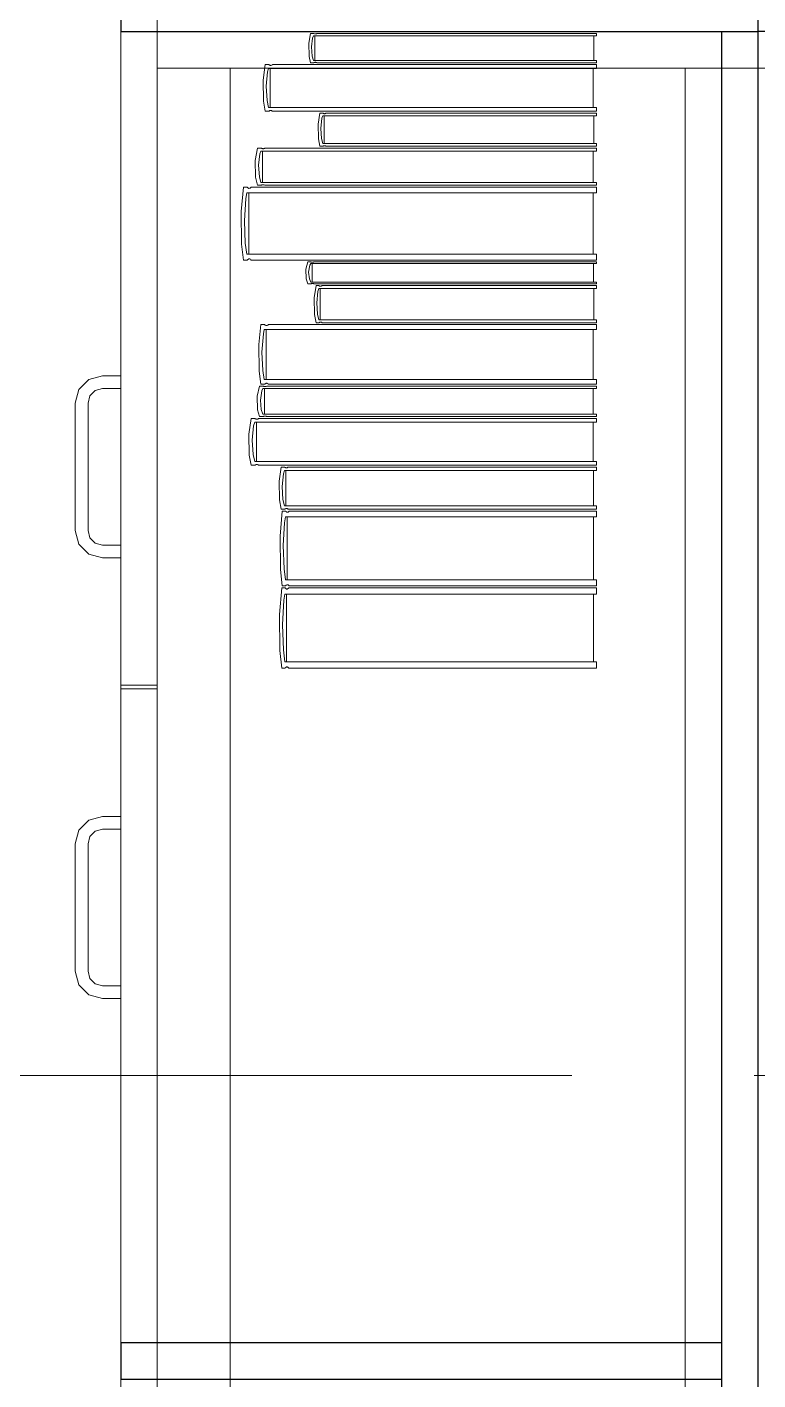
# Model space of a CAD drawing. Header units: inches. Extents: x -38 to 5698, y -33 to 92.
# Drawn here: x 116.567 to 116.969, y 34.24 to 34.983 of the extents above; entities that cross this region are included whole.
import ezdxf

# ---------------------------------------------------------------- set-up
doc = ezdxf.new("R2010")
doc.units = ezdxf.units.IN
doc.header["$MEASUREMENT"] = 0
doc.set_wipeout_variables(frame=1)
doc.linetypes.add('Punto & Raya', pattern=[0.65, 0.5, -0.075, 0, -0.075])
doc.linetypes.add('Wipeout_Contour', pattern=[1, 0, -1])
doc.layers.add('Interior - Mobiliario', color=7, linetype='Continuous')
doc.layers.add('Marcador - Secciones', color=251, linetype='Continuous')

msp = doc.modelspace()

# ---------------------------------------------------------------- linework, layer by layer
at = {"layer": 'Interior - Mobiliario', "color": 175, "linetype": 'Continuous', "lineweight": 13}
for p, q in [((116.63882, 33.52), (116.63882, 34.98)), ((116.63882, 34.98), (116.94882, 34.98)), ((116.72225, 34.96642), (116.72205, 34.97363)), ((116.94882, 34.98), (116.94882, 33.52)), ((116.72311, 34.96288), (116.72225, 34.96642)), ((116.72356, 34.97155), (116.72396, 34.96659)), ((116.72396, 34.96659), (116.72468, 34.96417)), ((116.63882, 34.96), (116.67882, 34.96)), ((116.67882, 34.96), (116.92882, 34.96)), ((116.69695, 34.95333), (116.69817, 34.96188)), ((116.69817, 34.96188), (116.70015, 34.96188)), ((116.69999, 34.95983), (116.69945, 34.95789)), ((116.88016, 34.95983), (116.69999, 34.95983)), ((116.70015, 34.96188), (116.7003, 34.96175)), ((116.7003, 34.96175), (116.70054, 34.9616)), ((116.70054, 34.9616), (116.70079, 34.9615)), ((116.70079, 34.9615), (116.70106, 34.96146)), ((116.7009, 34.93828), (116.7009, 34.95983)), ((116.70106, 34.96146), (116.70132, 34.96146)), ((116.70132, 34.96146), (116.70159, 34.96152)), ((116.70159, 34.96152), (116.70184, 34.96163)), ((116.70184, 34.96163), (116.70207, 34.96178)), ((116.70207, 34.96178), (116.70217, 34.96188)), ((116.70217, 34.96188), (116.88016, 34.96188)), ((116.72481, 34.96288), (116.72311, 34.96288)), ((116.72468, 34.96417), (116.88016, 34.96417)), ((116.7249, 34.96295), (116.72481, 34.96288)), ((116.7251, 34.96304), (116.7249, 34.96295)), ((116.72532, 34.96311), (116.7251, 34.96304)), ((116.72554, 34.96315), (116.72532, 34.96311)), ((116.72577, 34.96315), (116.72554, 34.96315)), ((116.726, 34.96312), (116.72577, 34.96315)), ((116.72622, 34.96306), (116.726, 34.96312)), ((116.72643, 34.96297), (116.72622, 34.96306)), ((116.72655, 34.96288), (116.72643, 34.96297)), ((116.88016, 34.96288), (116.72655, 34.96288)), ((116.87834, 34.95983), (116.87834, 34.93828)), ((116.88016, 34.96417), (116.88016, 34.96288)), ((116.88016, 34.96188), (116.88016, 34.95983)), ((116.69718, 34.94186), (116.69695, 34.95333)), ((116.69945, 34.95789), (116.69869, 34.95002)), ((116.69869, 34.95002), (116.69916, 34.94212)), ((116.69817, 34.93623), (116.69718, 34.94186)), ((116.70015, 34.93623), (116.69817, 34.93623)), ((116.69916, 34.94212), (116.69999, 34.93828)), ((116.69999, 34.93828), (116.88016, 34.93828)), ((116.70025, 34.93633), (116.70015, 34.93623)), ((116.70048, 34.93649), (116.70025, 34.93633)), ((116.70073, 34.93659), (116.70048, 34.93649)), ((116.701, 34.93665), (116.70073, 34.93659)), ((116.70126, 34.93666), (116.701, 34.93665)), ((116.70153, 34.93661), (116.70126, 34.93666)), ((116.70178, 34.93651), (116.70153, 34.93661)), ((116.70202, 34.93637), (116.70178, 34.93651)), ((116.70217, 34.93623), (116.70202, 34.93637)), ((116.88016, 34.93623), (116.70217, 34.93623)), ((116.88016, 34.93828), (116.88016, 34.93623)), ((116.72719, 34.92916), (116.72821, 34.93523)), ((116.72738, 34.92103), (116.72719, 34.92916)), ((116.72821, 34.93523), (116.72986, 34.93523)), ((116.72928, 34.9324), (116.72864, 34.92682)), ((116.72973, 34.93377), (116.72928, 34.9324)), ((116.88016, 34.93377), (116.72973, 34.93377)), ((116.72986, 34.93523), (116.72998, 34.93513)), ((116.72998, 34.93513), (116.73018, 34.93503)), ((116.73018, 34.93503), (116.73039, 34.93496)), ((116.73039, 34.93496), (116.73061, 34.93493)), ((116.73049, 34.91849), (116.73049, 34.93377)), ((116.73061, 34.93493), (116.73084, 34.93493)), ((116.73084, 34.93493), (116.73106, 34.93497)), ((116.73106, 34.93497), (116.73127, 34.93505)), ((116.73127, 34.93505), (116.73146, 34.93516)), ((116.73146, 34.93516), (116.73154, 34.93523)), ((116.73154, 34.93523), (116.88016, 34.93523)), ((116.87864, 34.93377), (116.87864, 34.91849)), ((116.88016, 34.93523), (116.88016, 34.93377)), ((116.72821, 34.91704), (116.72738, 34.92103)), ((116.72864, 34.92682), (116.72903, 34.92122)), ((116.72903, 34.92122), (116.72973, 34.91849)), ((116.69267, 34.90922), (116.69392, 34.91604)), ((116.69392, 34.91604), (116.69594, 34.91604)), ((116.69578, 34.9144), (116.69523, 34.91285)), ((116.88016, 34.9144), (116.69578, 34.9144)), ((116.69594, 34.91604), (116.6961, 34.91593)), ((116.6961, 34.91593), (116.69634, 34.91581)), ((116.69634, 34.91581), (116.6966, 34.91573)), ((116.6966, 34.91573), (116.69687, 34.91569)), ((116.69671, 34.89722), (116.69671, 34.9144)), ((116.69687, 34.91569), (116.69714, 34.9157)), ((116.69714, 34.9157), (116.69741, 34.91575)), ((116.69741, 34.91575), (116.69767, 34.91583)), ((116.69767, 34.91583), (116.6979, 34.91596)), ((116.6979, 34.91596), (116.69801, 34.91604)), ((116.69801, 34.91604), (116.88016, 34.91604)), ((116.72986, 34.91704), (116.72821, 34.91704)), ((116.72973, 34.91849), (116.88016, 34.91849)), ((116.72994, 34.91711), (116.72986, 34.91704)), ((116.73014, 34.91722), (116.72994, 34.91711)), ((116.73035, 34.9173), (116.73014, 34.91722)), ((116.73056, 34.91734), (116.73035, 34.9173)), ((116.73079, 34.91734), (116.73056, 34.91734)), ((116.73101, 34.91731), (116.73079, 34.91734)), ((116.73122, 34.91724), (116.73101, 34.91731)), ((116.73142, 34.91713), (116.73122, 34.91724)), ((116.73154, 34.91704), (116.73142, 34.91713)), ((116.88016, 34.91704), (116.73154, 34.91704)), ((116.8783, 34.9144), (116.8783, 34.89722)), ((116.88016, 34.91849), (116.88016, 34.91704)), ((116.88016, 34.91604), (116.88016, 34.9144)), ((116.6929, 34.90007), (116.69267, 34.90922)), ((116.69523, 34.91285), (116.69445, 34.90658)), ((116.69445, 34.90658), (116.69493, 34.90029)), ((116.69392, 34.89559), (116.6929, 34.90007)), ((116.69493, 34.90029), (116.69578, 34.89722)), ((116.68485, 34.88123), (116.68615, 34.89459)), ((116.68615, 34.89459), (116.68826, 34.89459)), ((116.68809, 34.89138), (116.68752, 34.88835)), ((116.88016, 34.89138), (116.68809, 34.89138)), ((116.68826, 34.89459), (116.68842, 34.89437)), ((116.68842, 34.89437), (116.68867, 34.89414)), ((116.68867, 34.89414), (116.68894, 34.89399)), ((116.68894, 34.89399), (116.68922, 34.89392)), ((116.68906, 34.85774), (116.68906, 34.89138)), ((116.68922, 34.89392), (116.68951, 34.89393)), ((116.68951, 34.89393), (116.68979, 34.89402)), ((116.68979, 34.89402), (116.69006, 34.89419)), ((116.69006, 34.89419), (116.6903, 34.89443)), ((116.6903, 34.89443), (116.69041, 34.89459)), ((116.69041, 34.89459), (116.88016, 34.89459)), ((116.69594, 34.89559), (116.69392, 34.89559)), ((116.69578, 34.89722), (116.88016, 34.89722)), ((116.69605, 34.89567), (116.69594, 34.89559)), ((116.69628, 34.89579), (116.69605, 34.89567)), ((116.69654, 34.89588), (116.69628, 34.89579)), ((116.69681, 34.89592), (116.69654, 34.89588)), ((116.69708, 34.89593), (116.69681, 34.89592)), ((116.69735, 34.89589), (116.69708, 34.89593)), ((116.69761, 34.89581), (116.69735, 34.89589)), ((116.69785, 34.8957), (116.69761, 34.89581)), ((116.69801, 34.89559), (116.69785, 34.8957)), ((116.88016, 34.89559), (116.69801, 34.89559)), ((116.87822, 34.89138), (116.87822, 34.85774)), ((116.88016, 34.89722), (116.88016, 34.89559)), ((116.88016, 34.89459), (116.88016, 34.89138)), ((116.68752, 34.88835), (116.68671, 34.87606)), ((116.68509, 34.86332), (116.68485, 34.88123)), ((116.68671, 34.87606), (116.6872, 34.86374)), ((116.68615, 34.85453), (116.68509, 34.86332)), ((116.6872, 34.86374), (116.68809, 34.85774)), ((116.68826, 34.85453), (116.68615, 34.85453)), ((116.68809, 34.85774), (116.88016, 34.85774)), ((116.68837, 34.85469), (116.68826, 34.85453)), ((116.68861, 34.85493), (116.68837, 34.85469)), ((116.68888, 34.8551), (116.68861, 34.85493)), ((116.68916, 34.85519), (116.68888, 34.8551)), ((116.68945, 34.8552), (116.68916, 34.85519)), ((116.68973, 34.85513), (116.68945, 34.8552)), ((116.69, 34.85498), (116.68973, 34.85513)), ((116.69025, 34.85475), (116.69, 34.85498)), ((116.69041, 34.85453), (116.69025, 34.85475)), ((116.88016, 34.85453), (116.69041, 34.85453)), ((116.88016, 34.85774), (116.88016, 34.85453)), ((116.72047, 34.84952), (116.72153, 34.85353)), ((116.72067, 34.84414), (116.72047, 34.84952)), ((116.72153, 34.85353), (116.72326, 34.85353)), ((116.72265, 34.85166), (116.72199, 34.84797)), ((116.72199, 34.84797), (116.72239, 34.84426)), ((116.72312, 34.85257), (116.72265, 34.85166)), ((116.88016, 34.85257), (116.72312, 34.85257)), ((116.72326, 34.85353), (116.72339, 34.85347)), ((116.72339, 34.85347), (116.72359, 34.8534)), ((116.72359, 34.8534), (116.72382, 34.85335)), ((116.72382, 34.85335), (116.72405, 34.85333)), ((116.72391, 34.84246), (116.72391, 34.85257)), ((116.72405, 34.85333), (116.72428, 34.85334)), ((116.72428, 34.85334), (116.72451, 34.85336)), ((116.72451, 34.85336), (116.72473, 34.85341)), ((116.72473, 34.85341), (116.72493, 34.85349)), ((116.72493, 34.85349), (116.72502, 34.85353)), ((116.72502, 34.85353), (116.88016, 34.85353)), ((116.87857, 34.85257), (116.87857, 34.84246)), ((116.88016, 34.85353), (116.88016, 34.85257)), ((116.72153, 34.8415), (116.72067, 34.84414)), ((116.72326, 34.8415), (116.72153, 34.8415)), ((116.72239, 34.84426), (116.72312, 34.84246)), ((116.72312, 34.84246), (116.88016, 34.84246)), ((116.72335, 34.84154), (116.72326, 34.8415)), ((116.72355, 34.84162), (116.72335, 34.84154)), ((116.72377, 34.84167), (116.72355, 34.84162)), ((116.72399, 34.84169), (116.72377, 34.84167)), ((116.72423, 34.8417), (116.72399, 34.84169)), ((116.72446, 34.84167), (116.72423, 34.8417)), ((116.72468, 34.84163), (116.72446, 34.84167)), ((116.72488, 34.84156), (116.72468, 34.84163)), ((116.72502, 34.8415), (116.72488, 34.84156)), ((116.72501, 34.8337), (116.72605, 34.8405)), ((116.88016, 34.8415), (116.72502, 34.8415)), ((116.72605, 34.8405), (116.72772, 34.8405)), ((116.72772, 34.8405), (116.72785, 34.84039)), ((116.72785, 34.84039), (116.72805, 34.84027)), ((116.72805, 34.84027), (116.72826, 34.84019)), ((116.72826, 34.84019), (116.72849, 34.84015)), ((116.72849, 34.84015), (116.72871, 34.84016)), ((116.72871, 34.84016), (116.72894, 34.84021)), ((116.72894, 34.84021), (116.72915, 34.84029)), ((116.72915, 34.84029), (116.72934, 34.84042)), ((116.72934, 34.84042), (116.72943, 34.8405)), ((116.72943, 34.8405), (116.88016, 34.8405)), ((116.88016, 34.84246), (116.88016, 34.8415)), ((116.88016, 34.8405), (116.88016, 34.83886)), ((116.7252, 34.82459), (116.72501, 34.8337)), ((116.72713, 34.83732), (116.72649, 34.83107)), ((116.72759, 34.83886), (116.72713, 34.83732)), ((116.88016, 34.83886), (116.72759, 34.83886)), ((116.72836, 34.82175), (116.72836, 34.83886)), ((116.87862, 34.83886), (116.87862, 34.82175)), ((116.72605, 34.82012), (116.7252, 34.82459)), ((116.72649, 34.83107), (116.72688, 34.8248)), ((116.72688, 34.8248), (116.72759, 34.82175)), ((116.69458, 34.80818), (116.69582, 34.81912)), ((116.69582, 34.81912), (116.69782, 34.81912)), ((116.69782, 34.81912), (116.69798, 34.81894)), ((116.69798, 34.81894), (116.69821, 34.81875)), ((116.69821, 34.81875), (116.69847, 34.81863)), ((116.69847, 34.81863), (116.69874, 34.81857)), ((116.69874, 34.81857), (116.69901, 34.81858)), ((116.69901, 34.81858), (116.69928, 34.81865)), ((116.69928, 34.81865), (116.69953, 34.81879)), ((116.69953, 34.81879), (116.69976, 34.81899)), ((116.69976, 34.81899), (116.69986, 34.81912)), ((116.69986, 34.81912), (116.88016, 34.81912)), ((116.72772, 34.82012), (116.72605, 34.82012)), ((116.72759, 34.82175), (116.88016, 34.82175)), ((116.72781, 34.8202), (116.72772, 34.82012)), ((116.728, 34.82032), (116.72781, 34.8202)), ((116.72821, 34.82041), (116.728, 34.82032)), ((116.72844, 34.82045), (116.72821, 34.82041)), ((116.72866, 34.82046), (116.72844, 34.82045)), ((116.72889, 34.82042), (116.72866, 34.82046)), ((116.7291, 34.82034), (116.72889, 34.82042)), ((116.7293, 34.82023), (116.7291, 34.82034)), ((116.72943, 34.82012), (116.7293, 34.82023)), ((116.88016, 34.82012), (116.72943, 34.82012)), ((116.88016, 34.82175), (116.88016, 34.82012)), ((116.88016, 34.81912), (116.88016, 34.81649)), ((116.69712, 34.81401), (116.69635, 34.80395)), ((116.69766, 34.81649), (116.69712, 34.81401)), ((116.88016, 34.81649), (116.69766, 34.81649)), ((116.69858, 34.78894), (116.69858, 34.81649)), ((116.87832, 34.81649), (116.87832, 34.78894)), ((116.69481, 34.79351), (116.69458, 34.80818)), ((116.69635, 34.80395), (116.69682, 34.79385)), ((116.59583, 34.7835), (116.60132, 34.78899)), ((116.60132, 34.78899), (116.60882, 34.791)), ((116.60882, 34.791), (116.61882, 34.791)), ((116.61882, 34.791), (116.61882, 34.784)), ((116.69582, 34.78632), (116.69481, 34.79351)), ((116.69682, 34.79385), (116.69766, 34.78894)), ((116.69766, 34.78894), (116.88016, 34.78894)), ((116.88016, 34.78894), (116.88016, 34.78632)), ((116.59382, 34.776), (116.59583, 34.7835)), ((116.60189, 34.78), (116.60082, 34.776)), ((116.60482, 34.78293), (116.60189, 34.78)), ((116.60882, 34.784), (116.60482, 34.78293)), ((116.61882, 34.784), (116.60882, 34.784)), ((116.69376, 34.77973), (116.695, 34.78532)), ((116.695, 34.78532), (116.69702, 34.78532)), ((116.69631, 34.78271), (116.69553, 34.77756)), ((116.69782, 34.78632), (116.69582, 34.78632)), ((116.69686, 34.78398), (116.69631, 34.78271)), ((116.88016, 34.78398), (116.69686, 34.78398)), ((116.69702, 34.78532), (116.69717, 34.78523)), ((116.69717, 34.78523), (116.69741, 34.78513)), ((116.69741, 34.78513), (116.69767, 34.78507)), ((116.69767, 34.78507), (116.69794, 34.78504)), ((116.69778, 34.76989), (116.69778, 34.78398)), ((116.69793, 34.78645), (116.69782, 34.78632)), ((116.69816, 34.78664), (116.69793, 34.78645)), ((116.69794, 34.78504), (116.69821, 34.78504)), ((116.69841, 34.78678), (116.69816, 34.78664)), ((116.69821, 34.78504), (116.69848, 34.78508)), ((116.69868, 34.78686), (116.69841, 34.78678)), ((116.69848, 34.78508), (116.69873, 34.78515)), ((116.69895, 34.78687), (116.69868, 34.78686)), ((116.69873, 34.78515), (116.69896, 34.78525)), ((116.69922, 34.78681), (116.69895, 34.78687)), ((116.69896, 34.78525), (116.69907, 34.78532)), ((116.69907, 34.78532), (116.88016, 34.78532)), ((116.69948, 34.78668), (116.69922, 34.78681)), ((116.69971, 34.78649), (116.69948, 34.78668)), ((116.69986, 34.78632), (116.69971, 34.78649)), ((116.88016, 34.78632), (116.69986, 34.78632)), ((116.87831, 34.78398), (116.87831, 34.76989)), ((116.88016, 34.78532), (116.88016, 34.78398)), ((116.59382, 34.706), (116.59382, 34.776)), ((116.60082, 34.776), (116.60082, 34.706)), ((116.69399, 34.77223), (116.69376, 34.77973)), ((116.69553, 34.77756), (116.696, 34.7724)), ((116.696, 34.7724), (116.69686, 34.76989)), ((116.68919, 34.75897), (116.69046, 34.76755)), ((116.69046, 34.76755), (116.69252, 34.76755)), ((116.69236, 34.76549), (116.6918, 34.76354)), ((116.88016, 34.76549), (116.69236, 34.76549)), ((116.69252, 34.76755), (116.69268, 34.76741)), ((116.69268, 34.76741), (116.69292, 34.76727)), ((116.69292, 34.76727), (116.69319, 34.76717)), ((116.69319, 34.76717), (116.69347, 34.76712)), ((116.69331, 34.74387), (116.69331, 34.76549)), ((116.69347, 34.76712), (116.69374, 34.76713)), ((116.69374, 34.76713), (116.69402, 34.76719)), ((116.695, 34.76855), (116.69399, 34.77223)), ((116.69402, 34.76719), (116.69428, 34.7673)), ((116.69428, 34.7673), (116.69452, 34.76745)), ((116.69452, 34.76745), (116.69462, 34.76755)), ((116.69462, 34.76755), (116.88016, 34.76755)), ((116.69702, 34.76855), (116.695, 34.76855)), ((116.69686, 34.76989), (116.88016, 34.76989)), ((116.69712, 34.76862), (116.69702, 34.76855)), ((116.69735, 34.76872), (116.69712, 34.76862)), ((116.69761, 34.76879), (116.69735, 34.76872)), ((116.69788, 34.76883), (116.69761, 34.76879)), ((116.69815, 34.76883), (116.69788, 34.76883)), ((116.69842, 34.7688), (116.69815, 34.76883)), ((116.69868, 34.76874), (116.69842, 34.7688)), ((116.69892, 34.76864), (116.69868, 34.76874)), ((116.69907, 34.76855), (116.69892, 34.76864)), ((116.88016, 34.76855), (116.69907, 34.76855)), ((116.87826, 34.76549), (116.87826, 34.74387)), ((116.88016, 34.76989), (116.88016, 34.76855)), ((116.88016, 34.76755), (116.88016, 34.76549)), ((116.68942, 34.74746), (116.68919, 34.75897)), ((116.6918, 34.76354), (116.691, 34.75565)), ((116.691, 34.75565), (116.69149, 34.74773)), ((116.69046, 34.74181), (116.68942, 34.74746)), ((116.69149, 34.74773), (116.69236, 34.74387)), ((116.69236, 34.74387), (116.88016, 34.74387)), ((116.88016, 34.74387), (116.88016, 34.74181)), ((116.69252, 34.74181), (116.69046, 34.74181)), ((116.69263, 34.74191), (116.69252, 34.74181)), ((116.69287, 34.74207), (116.69263, 34.74191)), ((116.69313, 34.74218), (116.69287, 34.74207)), ((116.6934, 34.74224), (116.69313, 34.74218)), ((116.69368, 34.74224), (116.6934, 34.74224)), ((116.69396, 34.74219), (116.69368, 34.74224)), ((116.69422, 34.7421), (116.69396, 34.74219)), ((116.69447, 34.74195), (116.69422, 34.7421)), ((116.69462, 34.74181), (116.69447, 34.74195)), ((116.88016, 34.74181), (116.69462, 34.74181)), ((116.70579, 34.73311), (116.70695, 34.74081)), ((116.70695, 34.74081), (116.70884, 34.74081)), ((116.70817, 34.73721), (116.70745, 34.73013)), ((116.70869, 34.73896), (116.70817, 34.73721)), ((116.88016, 34.73896), (116.70869, 34.73896)), ((116.70884, 34.74081), (116.70898, 34.74069)), ((116.70898, 34.74069), (116.7092, 34.74056)), ((116.7092, 34.74056), (116.70944, 34.74047)), ((116.70944, 34.74047), (116.7097, 34.74043)), ((116.70955, 34.71957), (116.70955, 34.73896)), ((116.7097, 34.74043), (116.70995, 34.74043)), ((116.70995, 34.74043), (116.7102, 34.74048)), ((116.7102, 34.74048), (116.71044, 34.74058)), ((116.71044, 34.74058), (116.71066, 34.74072)), ((116.71066, 34.74072), (116.71076, 34.74081)), ((116.71076, 34.74081), (116.88016, 34.74081)), ((116.87843, 34.73896), (116.87843, 34.71957)), ((116.88016, 34.74081), (116.88016, 34.73896)), ((116.70601, 34.72278), (116.70579, 34.73311)), ((116.70745, 34.73013), (116.70789, 34.72302)), ((116.70695, 34.71772), (116.70601, 34.72278)), ((116.70789, 34.72302), (116.70869, 34.71957)), ((116.70638, 34.70299), (116.70754, 34.71672)), ((116.70884, 34.71772), (116.70695, 34.71772)), ((116.70754, 34.71672), (116.70942, 34.71672)), ((116.70869, 34.71957), (116.88016, 34.71957)), ((116.70927, 34.71343), (116.70876, 34.7103)), ((116.70893, 34.71781), (116.70884, 34.71772)), ((116.70915, 34.71795), (116.70893, 34.71781)), ((116.70939, 34.71805), (116.70915, 34.71795)), ((116.88016, 34.71343), (116.70927, 34.71343)), ((116.70964, 34.7181), (116.70939, 34.71805)), ((116.70942, 34.71672), (116.70956, 34.7165)), ((116.70956, 34.7165), (116.70978, 34.71626)), ((116.7099, 34.7181), (116.70964, 34.7181)), ((116.70978, 34.71626), (116.71002, 34.71611)), ((116.71015, 34.71806), (116.7099, 34.7181)), ((116.71002, 34.71611), (116.71028, 34.71603)), ((116.71013, 34.67885), (116.71013, 34.71343)), ((116.71039, 34.71797), (116.71015, 34.71806)), ((116.71028, 34.71603), (116.71053, 34.71604)), ((116.71061, 34.71784), (116.71039, 34.71797)), ((116.71053, 34.71604), (116.71078, 34.71613)), ((116.71076, 34.71772), (116.71061, 34.71784)), ((116.88016, 34.71772), (116.71076, 34.71772)), ((116.71078, 34.71613), (116.71102, 34.71631)), ((116.71102, 34.71631), (116.71123, 34.71656)), ((116.71123, 34.71656), (116.71133, 34.71672)), ((116.71133, 34.71672), (116.88016, 34.71672)), ((116.87843, 34.71343), (116.87843, 34.67885)), ((116.88016, 34.71957), (116.88016, 34.71772)), ((116.88016, 34.71672), (116.88016, 34.71343)), ((116.59583, 34.6985), (116.59382, 34.706)), ((116.60082, 34.706), (116.60189, 34.702)), ((116.70876, 34.7103), (116.70804, 34.69769)), ((116.60132, 34.69301), (116.59583, 34.6985)), ((116.60189, 34.702), (116.60482, 34.69907)), ((116.60482, 34.69907), (116.60882, 34.698)), ((116.7066, 34.68459), (116.70638, 34.70299)), ((116.60882, 34.691), (116.60132, 34.69301)), ((116.60882, 34.698), (116.61882, 34.698)), ((116.61882, 34.691), (116.60882, 34.691)), ((116.61882, 34.698), (116.61882, 34.691)), ((116.70804, 34.69769), (116.70848, 34.68502)), ((116.70754, 34.67556), (116.7066, 34.68459)), ((116.70848, 34.68502), (116.70927, 34.67885)), ((116.70927, 34.67885), (116.88016, 34.67885)), ((116.70973, 34.67597), (116.70951, 34.67572)), ((116.70997, 34.67614), (116.70973, 34.67597)), ((116.71022, 34.67624), (116.70997, 34.67614)), ((116.71047, 34.67625), (116.71022, 34.67624)), ((116.71073, 34.67617), (116.71047, 34.67625)), ((116.71097, 34.67602), (116.71073, 34.67617)), ((116.71119, 34.67578), (116.71097, 34.67602)), ((116.88016, 34.67885), (116.88016, 34.67556)), ((116.70603, 34.65983), (116.7072, 34.67456)), ((116.7072, 34.67456), (116.70908, 34.67456)), ((116.70942, 34.67556), (116.70754, 34.67556)), ((116.70892, 34.67103), (116.70841, 34.66767)), ((116.88016, 34.67103), (116.70892, 34.67103)), ((116.70908, 34.67456), (116.70922, 34.67432)), ((116.70922, 34.67432), (116.70944, 34.67407)), ((116.70951, 34.67572), (116.70942, 34.67556)), ((116.70944, 34.67407), (116.70968, 34.6739)), ((116.70968, 34.6739), (116.70993, 34.67382)), ((116.70979, 34.63391), (116.70979, 34.67103)), ((116.70993, 34.67382), (116.71019, 34.67383)), ((116.71019, 34.67383), (116.71044, 34.67393)), ((116.71044, 34.67393), (116.71068, 34.67412)), ((116.71068, 34.67412), (116.71089, 34.67439)), ((116.71089, 34.67439), (116.71099, 34.67456)), ((116.71099, 34.67456), (116.88016, 34.67456)), ((116.71133, 34.67556), (116.71119, 34.67578)), ((116.88016, 34.67556), (116.71133, 34.67556)), ((116.87843, 34.67103), (116.87843, 34.63391)), ((116.88016, 34.67456), (116.88016, 34.67103)), ((116.70841, 34.66767), (116.70769, 34.65413)), ((116.70625, 34.64007), (116.70603, 34.65983)), ((116.70769, 34.65413), (116.70813, 34.64053)), ((116.7072, 34.63038), (116.70625, 34.64007)), ((116.70813, 34.64053), (116.70892, 34.63391)), ((116.70892, 34.63391), (116.88016, 34.63391)), ((116.88016, 34.63391), (116.88016, 34.63038)), ((116.70908, 34.63038), (116.7072, 34.63038)), ((116.70917, 34.63055), (116.70908, 34.63038)), ((116.70939, 34.63082), (116.70917, 34.63055)), ((116.70963, 34.631), (116.70939, 34.63082)), ((116.70988, 34.6311), (116.70963, 34.631)), ((116.71013, 34.63111), (116.70988, 34.6311)), ((116.71038, 34.63103), (116.71013, 34.63111)), ((116.71063, 34.63087), (116.71038, 34.63103)), ((116.71085, 34.63061), (116.71063, 34.63087)), ((116.71099, 34.63038), (116.71085, 34.63061)), ((116.88016, 34.63038), (116.71099, 34.63038)), ((116.61882, 34.621), (116.63882, 34.621)), ((116.61882, 34.619), (116.63882, 34.619)), ((116.60132, 34.54699), (116.59583, 34.5415)), ((116.60882, 34.549), (116.60132, 34.54699)), ((116.61882, 34.549), (116.60882, 34.549)), ((116.61882, 34.542), (116.61882, 34.549)), ((116.59583, 34.5415), (116.59382, 34.534)), ((116.60082, 34.534), (116.60189, 34.538)), ((116.60189, 34.538), (116.60482, 34.54093)), ((116.60482, 34.54093), (116.60882, 34.542)), ((116.60882, 34.542), (116.61882, 34.542)), ((116.59382, 34.534), (116.59382, 34.464)), ((116.60082, 34.464), (116.60082, 34.534)), ((116.59382, 34.464), (116.59583, 34.4565)), ((116.60189, 34.46), (116.60082, 34.464)), ((116.59583, 34.4565), (116.60132, 34.45101)), ((116.60482, 34.45707), (116.60189, 34.46)), ((116.60882, 34.456), (116.60482, 34.45707)), ((116.61882, 34.456), (116.60882, 34.456)), ((116.61882, 34.449), (116.61882, 34.456)), ((116.60132, 34.45101), (116.60882, 34.449)), ((116.60882, 34.449), (116.61882, 34.449))]:
    msp.add_line(p, q, dxfattribs=at)

# ---------------------------------------------------------------- wipeouts: each hides what was drawn before it
at = {"color": 254, "linetype": 'Wipeout_Contour', "lineweight": 0, "ltscale": 3316.983553}
msp.add_wipeout([(116.98882, 33.52), (116.98882, 34.98), (116.96882, 34.98), (116.96882, 33.52)], dxfattribs=at).dxf.layer = 'Interior - Mobiliario'

# ---------------------------------------------------------------- next in the draw order: linework, layer by layer
at = {"layer": 'Interior - Mobiliario', "color": 175, "linetype": 'Continuous', "lineweight": 30}
for p, q in [((116.96882, 35), (116.96882, 34.98)), ((116.98882, 34.98), (116.96882, 34.98)), ((116.96882, 34.98), (116.96882, 33.52)), ((117.31882, 34.98), (116.96882, 34.98))]:
    msp.add_line(p, q, dxfattribs=at)
at = {"layer": 'Interior - Mobiliario', "color": 175, "linetype": 'Continuous', "lineweight": 13}
for p, q in [((116.96882, 35), (116.96882, 34.98)), ((116.96882, 35), (116.96882, 34.96)), ((116.96882, 33.5), (116.96882, 35)), ((116.96882, 34.98), (116.96882, 33.52)), ((116.98882, 34.98), (116.96882, 34.98)), ((116.96882, 34.98), (117.31882, 34.98)), ((116.96882, 34.98), (116.96882, 33.52)), ((117.31882, 34.98), (116.96882, 34.98)), ((116.96882, 34.96), (116.96882, 33.54)), ((117.00882, 34.96), (116.96882, 34.96))]:
    msp.add_line(p, q, dxfattribs=at)

# ---------------------------------------------------------------- next in the draw order: wipeouts: each hides what was drawn before it
at = {"color": 254, "linetype": 'Wipeout_Contour', "lineweight": 0, "ltscale": 3316.202992}
msp.add_wipeout([(116.61882, 34.24), (116.94882, 34.24), (116.94882, 34.26), (116.61882, 34.26)], dxfattribs=at).dxf.layer = 'Interior - Mobiliario'

# ---------------------------------------------------------------- next in the draw order: linework, layer by layer
at = {"layer": 'Interior - Mobiliario', "color": 175, "linetype": 'Continuous', "lineweight": 13}
for p, q in [((116.63882, 33.54), (116.63882, 34.96)), ((116.67882, 34.96), (116.67882, 33.54)), ((116.92882, 33.54), (116.92882, 34.96)), ((116.61882, 34.26), (116.61882, 34.619)), ((116.63882, 34.26), (116.63882, 34.619)), ((116.61882, 34.24), (116.61882, 34.26)), ((116.61882, 34.26), (116.94882, 34.26)), ((116.61882, 34.24), (116.61882, 34.26)), ((116.61882, 34.26), (116.63882, 34.26)), ((116.94882, 34.26), (116.94882, 34.24)), ((116.94882, 34.24), (116.61882, 34.24)), ((116.61882, 34.24), (116.61882, 33.881)), ((116.61882, 34.24), (116.63882, 34.24)), ((116.63882, 34.24), (116.63882, 33.881))]:
    msp.add_line(p, q, dxfattribs=at)
at = {"layer": 'Interior - Mobiliario', "color": 175, "linetype": 'Continuous', "lineweight": 30}
for p, q in [((116.61882, 34.26), (116.94882, 34.26)), ((116.61882, 34.26), (116.61882, 34.24)), ((116.94882, 34.26), (116.94882, 34.24)), ((116.61882, 34.24), (116.94882, 34.24))]:
    msp.add_line(p, q, dxfattribs=at)

# ---------------------------------------------------------------- next in the draw order: wipeouts: each hides what was drawn before it
at = {"color": 254, "linetype": 'Wipeout_Contour', "lineweight": 0, "ltscale": 3316.903621}
msp.add_wipeout([(116.94882, 33.52), (116.96882, 33.52), (116.96882, 34.98), (116.94882, 34.98)], dxfattribs=at).dxf.layer = 'Interior - Mobiliario'

# ---------------------------------------------------------------- next in the draw order: linework, layer by layer
at = {"layer": 'Interior - Mobiliario', "color": 175, "linetype": 'Continuous', "lineweight": 30}
for p, q in [((116.94882, 34.98), (116.96882, 34.98)), ((116.94882, 34.98), (116.94882, 33.52)), ((116.96882, 34.98), (116.96882, 33.52))]:
    msp.add_line(p, q, dxfattribs=at)
at = {"layer": 'Interior - Mobiliario', "color": 175, "linetype": 'Continuous', "lineweight": 13}
for p, q in [((116.94882, 33.52), (116.94882, 34.98)), ((116.94882, 34.98), (116.96882, 34.98)), ((116.96882, 34.98), (116.96882, 33.52)), ((116.92882, 34.96), (116.96882, 34.96)), ((116.96882, 34.96), (116.96882, 33.54)), ((116.61882, 34.26), (116.94882, 34.26)), ((116.94882, 34.26), (116.94882, 34.24)), ((116.94882, 34.24), (116.61882, 34.24))]:
    msp.add_line(p, q, dxfattribs=at)
at = {"layer": 'Marcador - Secciones', "color": 251, "linetype": 'Punto & Raya', "lineweight": 13}
msp.add_line((97.16665, 34.40671), (148.44025, 34.40671), dxfattribs=at)

# ---------------------------------------------------------------- next in the draw order: wipeouts: each hides what was drawn before it
at = {"color": 254, "linetype": 'Wipeout_Contour', "lineweight": 0, "ltscale": 3316.366558}
msp.add_wipeout([(116.61882, 34.98), (116.96882, 34.98), (116.96882, 35), (116.61882, 35)], dxfattribs=at).dxf.layer = 'Interior - Mobiliario'

# ---------------------------------------------------------------- next in the draw order: linework, layer by layer
at = {"layer": 'Interior - Mobiliario', "color": 175, "linetype": 'Continuous', "lineweight": 30}
for p, q in [((116.61882, 35), (116.61882, 34.98)), ((116.96882, 35), (116.96882, 34.98)), ((116.61882, 34.98), (116.96882, 34.98))]:
    msp.add_line(p, q, dxfattribs=at)
at = {"layer": 'Interior - Mobiliario', "color": 175, "linetype": 'Continuous', "lineweight": 13}
for p, q in [((116.61882, 34.98), (116.61882, 35)), ((116.61882, 35), (116.61882, 33.5)), ((116.63882, 34.96), (116.63882, 35)), ((116.96882, 35), (116.96882, 34.98)), ((116.96882, 35), (116.96882, 34.96)), ((116.96882, 33.5), (116.96882, 35)), ((116.96882, 34.98), (116.61882, 34.98)), ((116.61882, 33.52), (116.61882, 34.98)), ((116.61882, 34.98), (116.96882, 34.98)), ((116.61882, 33.52), (116.61882, 34.98)), ((116.61882, 34.98), (116.94882, 34.98)), ((116.61882, 34.98), (116.61882, 34.621)), ((116.61882, 34.98), (116.63882, 34.98)), ((116.63882, 33.52), (116.63882, 34.98)), ((116.63882, 34.98), (116.94882, 34.98)), ((116.63882, 33.52), (116.63882, 34.98)), ((116.63882, 34.98), (116.94882, 34.98)), ((116.63882, 34.98), (116.63882, 34.621)), ((116.72205, 34.97363), (116.72311, 34.979)), ((116.72311, 34.979), (116.72481, 34.979)), ((116.72421, 34.97649), (116.72356, 34.97155)), ((116.72468, 34.97771), (116.72421, 34.97649)), ((116.88016, 34.97771), (116.72468, 34.97771)), ((116.72481, 34.979), (116.72494, 34.97891)), ((116.72494, 34.97891), (116.72515, 34.97882)), ((116.72515, 34.97882), (116.72537, 34.97876)), ((116.72537, 34.97876), (116.72559, 34.97873)), ((116.72546, 34.96417), (116.72546, 34.97771)), ((116.72559, 34.97873), (116.72583, 34.97873)), ((116.72583, 34.97873), (116.72605, 34.97877)), ((116.72605, 34.97877), (116.72627, 34.97884)), ((116.72627, 34.97884), (116.72647, 34.97894)), ((116.72647, 34.97894), (116.72655, 34.979)), ((116.72655, 34.979), (116.88016, 34.979)), ((116.87859, 34.97771), (116.87859, 34.96417)), ((116.88016, 34.979), (116.88016, 34.97771)), ((116.94882, 34.98), (116.94882, 33.52)), ((116.94882, 34.98), (116.94882, 33.52)), ((116.94882, 34.98), (116.94882, 33.52)), ((116.96882, 34.98), (116.96882, 33.52))]:
    msp.add_line(p, q, dxfattribs=at)

doc.saveas('drawing.dxf')
